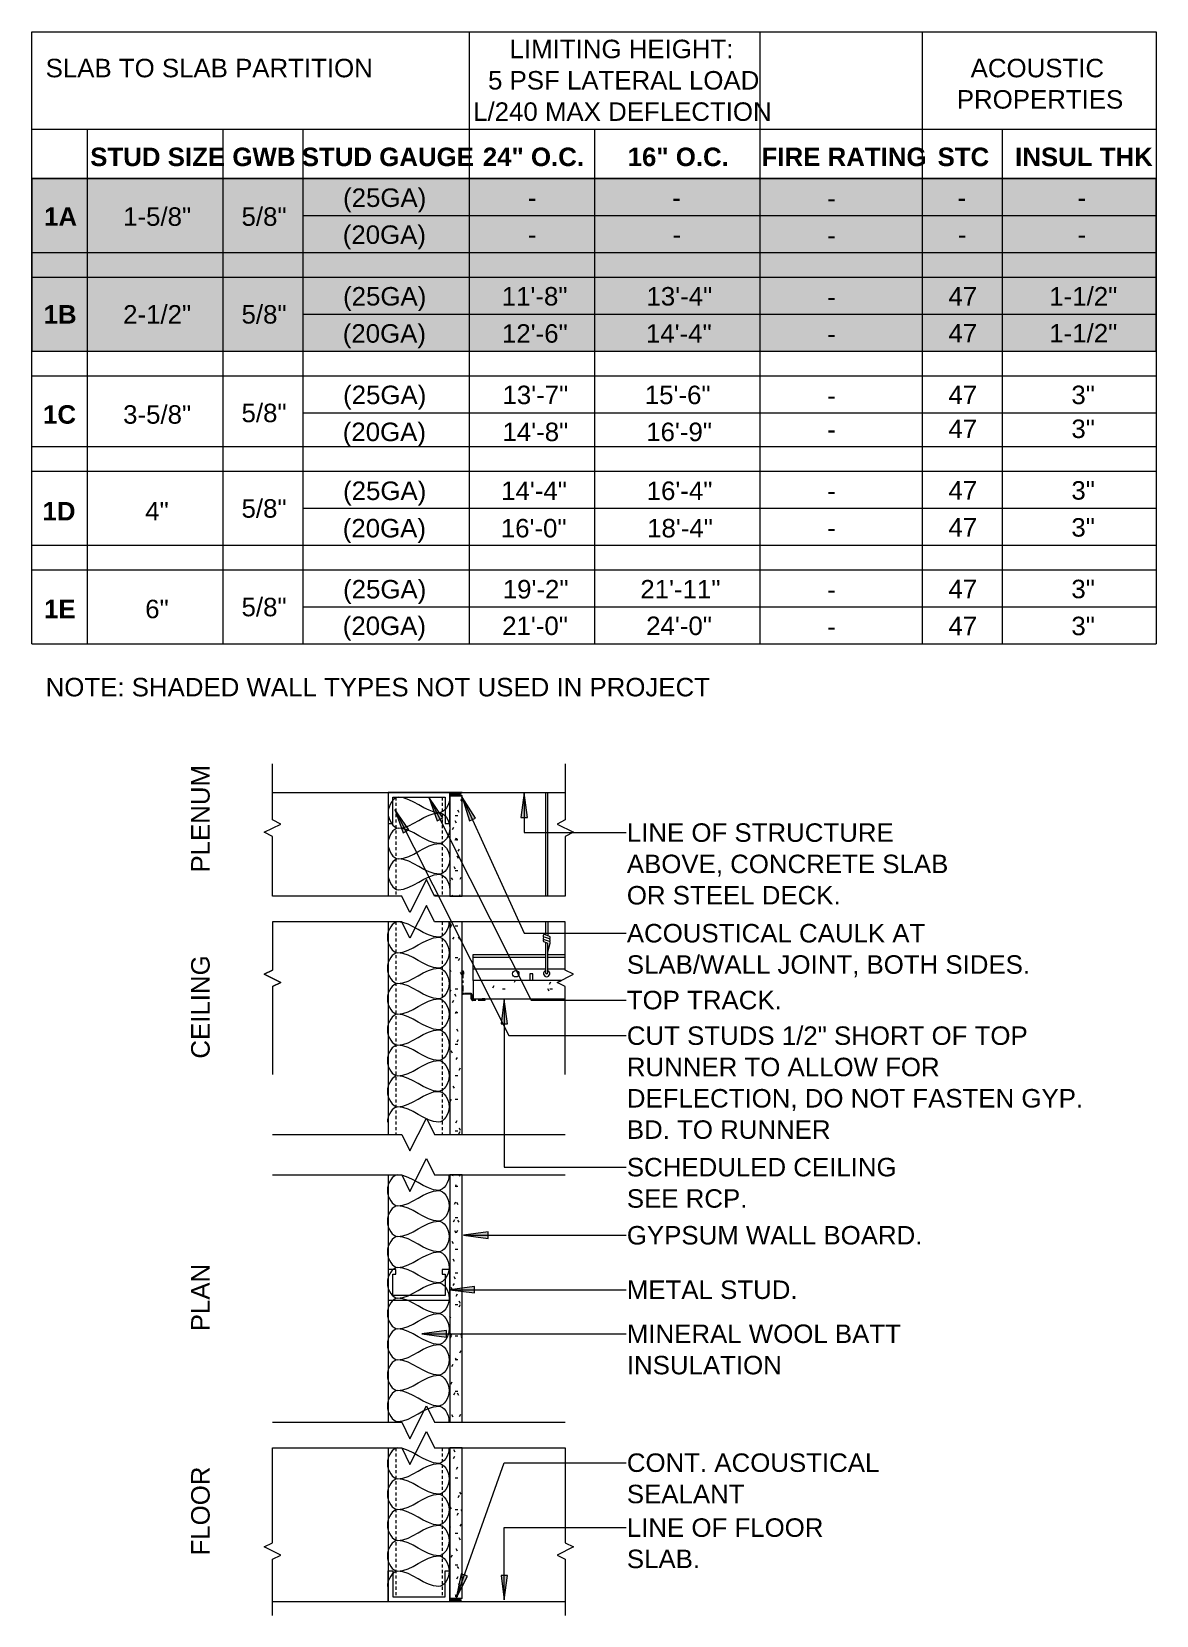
# Model space of a CAD drawing. Header units: inches. Extents: x 21 to 163, y 122 to 301.
# Drawn here: x 21.2 to 66.8, y 195.4 to 259.6 of the extents above; entities that cross this region are included whole.
import ezdxf

# ---------------------------------------------------------------- set-up
doc = ezdxf.new("R2010")
doc.units = ezdxf.units.IN
doc.header["$MEASUREMENT"] = 0
doc.linetypes.add('Center 1_4_', pattern=[0.53125, 0.25, -0.09375, 0.09375, -0.09375])
doc.linetypes.add('Hidden 1_8_', pattern=[0.1875, 0.125, -0.0625])
for name, color, linetype, lineweight in [('A-DETL', 90, 'Continuous', 9), ('A-DETL-GENF', 92, 'Continuous', 9), ('A-DETL-HDLN', 90, 'Hidden 1_8_', 9), ('A-DETL-THIN', 151, 'Continuous', 9), ('G-ANNO-TEXT', 231, 'Continuous', 9)]:
    doc.layers.add(name, color=color, linetype=linetype, lineweight=lineweight)
doc.styles.add('Swis721 Lt BT', font='swissl.ttf', dxfattribs={"height": 0.75})
doc.styles.add('Swis721 Lt BT_B', font='', dxfattribs={"height": 0.75})
doc.styles.get('Swis721 Lt BT_B').set_extended_font_data('Swis721 Lt BT', bold=True)
pattern_1 = [(0, (0, 0), (1.28, 0.32), [0.106, -0.854, 0.106, -0.854, -5.12]), (0, (0, 0), (1.28, 0.32), [-1.92, 0.106, -1.814, 0.106, -0.854, -2.24]), (0, (0, 0), (1.28, 0.32), [-4.8, 0.106, -0.534, 0.106, -1.494]), (120, (0.48, 0.16), (-0.91712813, 0.9485125), [0.106, -0.854, 0.106, -0.854, -5.12]), (120, (0.48, 0.16), (-0.91712813, 0.9485125), [-1.92, 0.106, -1.814, 0.106, -0.854, -2.24]), (120, (0.48, 0.16), (-0.91712813, 0.9485125), [-4.8, 0.106, -0.534, 0.106, -1.494]), (240, (0.64, 0.8), (-0.36287187, -1.2685125), [0.106, -0.854, 0.106, -0.854, -5.12]), (240, (0.64, 0.8), (-0.36287187, -1.2685125), [-1.92, 0.106, -1.814, 0.106, -0.854, -2.24]), (240, (0.64, 0.8), (-0.36287187, -1.2685125), [-4.8, 0.106, -0.534, 0.106, -1.494])]

msp = doc.modelspace()

# ---------------------------------------------------------------- hatches: boundary and pattern name
at = {"layer": 'A-DETL-GENF'}
for color, points in [(9, [(66.842, 246.676), (66.842, 253.676), (21.217, 253.676), (21.217, 246.676), (63.367, 246.676)]), (7, [(38.176, 228.639), (38.66, 228.641), (38.645, 228.647), (38.632, 228.657), (38.622, 228.67), (38.616, 228.685), (38.614, 228.701), (38.616, 228.717), (38.622, 228.732), (38.632, 228.745), (38.645, 228.754), (38.66, 228.761), (38.656, 228.763), (38.176, 228.763), (38.176, 228.67)]), (7, [(38.645, 195.95), (38.66, 195.952), (38.645, 195.958), (38.632, 195.968), (38.622, 195.981), (38.616, 195.996), (38.614, 196.012), (38.616, 196.028), (38.622, 196.043), (38.632, 196.056), (38.645, 196.066), (38.66, 196.072), (38.676, 196.074), (38.176, 196.074), (38.176, 195.95), (38.632, 195.95)])]:
    msp.add_hatch(color=color, dxfattribs=at).paths.add_polyline_path(points, flags=0)
h = msp.add_hatch(dxfattribs=at)
h.set_pattern_fill('FP_1', style=0, pattern_type=2)
h.set_pattern_definition(pattern_1)
h.paths.add_polyline_path([(38.676, 224.568), (38.676, 228.639), (38.176, 228.639), (38.176, 224.568), (38.66, 224.568)], flags=0)
h = msp.add_hatch(dxfattribs=at)
h.set_pattern_fill('FP_1', style=0, pattern_type=2)
h.set_pattern_definition(pattern_1)
h.paths.add_polyline_path([(38.176, 214.894), (38.676, 214.894), (38.676, 223.52), (38.176, 223.52), (38.176, 223.088)], flags=0)
h = msp.add_hatch(dxfattribs=at)
h.set_pattern_fill('FP_2', style=0, pattern_type=2)
h.set_pattern_definition([(0, (0, 0), (2.56, 0.64), [0.106, -1.814, 0.106, -1.814, -10.24]), (0, (0, 0), (2.56, 0.64), [-3.84, 0.106, -3.734, 0.106, -1.814, -4.48]), (0, (0, 0), (2.56, 0.64), [-9.6, 0.106, -1.174, 0.106, -3.094]), (120, (0.96, 0.32), (-1.8342563, 1.897025), [0.106, -1.814, 0.106, -1.814, -10.24]), (120, (0.96, 0.32), (-1.8342563, 1.897025), [-3.84, 0.106, -3.734, 0.106, -1.814, -4.48]), (120, (0.96, 0.32), (-1.8342563, 1.897025), [-9.6, 0.106, -1.174, 0.106, -3.094]), (240, (1.28, 1.6), (-0.7257437, -2.537025), [0.106, -1.814, 0.106, -1.814, -10.24]), (240, (1.28, 1.6), (-0.7257437, -2.537025), [-3.84, 0.106, -3.734, 0.106, -1.814, -4.48]), (240, (1.28, 1.6), (-0.7257437, -2.537025), [-9.6, 0.106, -1.174, 0.106, -3.094])])
h.paths.add_polyline_path([(42.864, 220.398), (42.864, 220.893), (42.531, 221.059), (42.708, 221.148), (39.125, 221.148), (39.125, 220.398)], flags=0)
h = msp.add_hatch(dxfattribs=at)
h.set_pattern_fill('FP_1', style=0, pattern_type=2)
h.set_pattern_definition(pattern_1)
h.paths.add_polyline_path([(38.676, 203.217), (38.676, 213.253), (38.176, 213.253), (38.176, 203.217)], flags=0)
h = msp.add_hatch(dxfattribs=at)
h.set_pattern_fill('FP_1', style=0, pattern_type=2)
h.set_pattern_definition(pattern_1)
h.paths.add_polyline_path([(38.676, 196.074), (38.676, 202.175), (38.176, 202.175), (38.176, 196.074), (38.66, 196.074)], flags=0)
at = {"layer": 'G-ANNO-TEXT'}
for points in [[(41.195, 228.759), (41.063, 227.759), (41.327, 227.759)], [(37.331, 228.578), (37.663, 227.626), (37.898, 227.744)], [(38.685, 228.581), (38.979, 227.616), (39.218, 227.725)], [(35.95, 228.085), (36.283, 227.133), (36.518, 227.251)], [(40.389, 220.39), (40.258, 219.39), (40.521, 219.39)], [(38.74, 210.806), (39.74, 210.675), (39.74, 210.938)], [(38.184, 208.596), (39.184, 208.464), (39.184, 208.728)], [(37.049, 206.809), (38.049, 206.677), (38.049, 206.94)], [(38.434, 196.083), (38.894, 196.981), (38.645, 197.069)], [(40.389, 196.008), (40.521, 197.008), (40.258, 197.008)]]:
    msp.add_hatch(color=7, dxfattribs=at).paths.add_polyline_path(points, flags=0)

# ---------------------------------------------------------------- linework, layer by layer
at = {"layer": 'A-DETL', "lineweight": 18}
for p, q in [((66.842, 253.676), (21.217, 253.676)), ((21.217, 253.676), (21.217, 246.676)), ((66.842, 246.676), (66.842, 253.676)), ((21.217, 246.676), (66.842, 246.676))]:
    msp.add_line(p, q, dxfattribs=at)
at = {"layer": 'A-DETL'}
for p, q in [((30.988, 227.654), (30.988, 229.935)), ((42.864, 229.935), (42.864, 227.654)), ((30.988, 228.763), (42.864, 228.763)), ((38.176, 228.763), (35.676, 228.763)), ((35.676, 228.763), (35.676, 227.513)), ((38.176, 228.763), (38.176, 228.639)), ((38.676, 228.763), (38.176, 228.763)), ((38.176, 227.513), (38.176, 228.763)), ((42.062, 228.763), (42.062, 224.568)), ((42.157, 224.568), (42.157, 228.763)), ((35.676, 228.639), (35.676, 224.568)), ((35.864, 227.513), (35.864, 228.575)), ((35.864, 228.575), (37.989, 228.575)), ((37.989, 228.575), (37.989, 227.513)), ((38.176, 228.639), (38.676, 228.639)), ((38.676, 228.639), (38.176, 228.639)), ((38.176, 228.639), (38.176, 224.568)), ((38.676, 224.568), (38.676, 228.639)), ((30.655, 227.154), (31.322, 227.487)), ((31.322, 227.487), (30.988, 227.654)), ((35.676, 227.513), (35.864, 227.513)), ((37.989, 227.513), (38.176, 227.513)), ((42.864, 227.654), (42.531, 227.487)), ((42.531, 227.487), (43.197, 227.154)), ((30.988, 226.987), (30.655, 227.154)), ((30.988, 224.568), (30.988, 226.987)), ((43.197, 227.154), (42.864, 226.987)), ((42.864, 226.987), (42.864, 224.568)), ((37.231, 225.235), (36.564, 223.901)), ((37.564, 224.568), (37.231, 225.235)), ((36.231, 224.568), (30.988, 224.568)), ((36.564, 223.901), (36.231, 224.568)), ((42.864, 224.568), (37.564, 224.568)), ((37.231, 224.186), (36.564, 222.853)), ((37.564, 223.52), (37.231, 224.186)), ((33.564, 223.52), (30.988, 223.52)), ((30.988, 223.52), (30.988, 221.559)), ((36.231, 223.52), (33.564, 223.52)), ((35.676, 223.52), (35.676, 214.894)), ((36.564, 222.853), (36.231, 223.52)), ((42.864, 223.52), (37.564, 223.52)), ((38.176, 223.52), (38.176, 214.894)), ((38.676, 214.894), (38.676, 223.52)), ((42.226, 222.932), (42.024, 223.002)), ((42.062, 223.52), (42.062, 222.989)), ((42.157, 223.52), (42.157, 222.956)), ((42.864, 221.559), (42.864, 223.52)), ((42.864, 221.559), (42.864, 223.52)), ((41.978, 222.718), (42.157, 222.652)), ((42.23, 222.826), (42.023, 222.897)), ((42.225, 222.728), (42.024, 222.793)), ((42.062, 222.687), (42.062, 221.464)), ((42.157, 222.3), (42.253, 222.659)), ((42.157, 221.464), (42.157, 222.652)), ((30.988, 221.559), (30.655, 221.393)), ((30.988, 221.559), (30.655, 221.393)), ((30.655, 221.393), (30.988, 221.559)), ((30.655, 221.393), (30.988, 221.559)), ((30.655, 221.393), (31.322, 221.059)), ((30.655, 221.393), (31.322, 221.059)), ((31.322, 221.059), (30.655, 221.393)), ((31.322, 221.059), (30.655, 221.393)), ((31.322, 221.059), (30.988, 220.893)), ((31.322, 221.059), (30.988, 220.893)), ((30.988, 220.893), (31.322, 221.059)), ((30.988, 220.893), (31.322, 221.059)), ((41.549, 221.406), (41.423, 221.406)), ((41.423, 221.406), (41.423, 221.148)), ((41.549, 221.148), (41.549, 221.406)), ((42.531, 221.059), (43.197, 221.393)), ((42.531, 221.059), (43.197, 221.393)), ((42.531, 221.059), (43.197, 221.393)), ((42.864, 220.893), (42.531, 221.059)), ((42.864, 220.893), (42.531, 221.059)), ((42.864, 220.893), (42.531, 221.059)), ((43.197, 221.393), (42.864, 221.559)), ((43.197, 221.393), (42.864, 221.559)), ((43.197, 221.393), (42.864, 221.559)), ((30.988, 220.893), (30.988, 217.327)), ((42.864, 217.327), (42.864, 220.893)), ((36.564, 214.227), (37.231, 215.56)), ((37.231, 215.56), (37.564, 214.894)), ((30.988, 214.894), (36.231, 214.894)), ((36.231, 214.894), (36.564, 214.227)), ((37.564, 214.894), (42.864, 214.894)), ((36.564, 212.587), (37.231, 213.92)), ((37.231, 213.92), (37.564, 213.253)), ((30.988, 213.253), (36.231, 213.253)), ((35.676, 213.253), (35.676, 203.217)), ((36.231, 213.253), (36.564, 212.587)), ((37.564, 213.253), (42.864, 213.253)), ((38.176, 213.253), (38.176, 203.217)), ((38.676, 203.217), (38.676, 213.253)), ((35.989, 209.418), (35.676, 209.418)), ((35.676, 209.418), (35.676, 208.168)), ((35.864, 208.355), (35.864, 209.23)), ((35.864, 209.23), (35.989, 209.23)), ((35.989, 209.23), (35.989, 209.418)), ((38.176, 209.418), (37.864, 209.418)), ((37.864, 209.418), (37.864, 209.23)), ((37.864, 209.23), (37.989, 209.23)), ((37.989, 209.23), (37.989, 208.355)), ((38.176, 208.168), (38.176, 209.418)), ((37.989, 208.355), (35.864, 208.355)), ((35.676, 208.168), (38.176, 208.168)), ((36.564, 202.55), (37.231, 203.883)), ((37.231, 203.883), (37.564, 203.217)), ((30.988, 203.217), (36.231, 203.217)), ((36.231, 203.217), (36.564, 202.55)), ((37.564, 203.217), (42.864, 203.217)), ((36.564, 201.509), (37.231, 202.842)), ((37.231, 202.842), (37.564, 202.175)), ((30.988, 198.333), (30.988, 202.175)), ((30.988, 202.175), (36.231, 202.175)), ((35.676, 202.175), (35.676, 195.947)), ((36.231, 202.175), (36.564, 201.509)), ((37.564, 202.175), (42.864, 202.175)), ((38.176, 195.947), (38.176, 202.175)), ((38.676, 196.134), (38.676, 202.175)), ((42.864, 202.175), (42.864, 198.333)), ((30.655, 198.167), (30.988, 198.333)), ((31.322, 197.833), (30.655, 198.167)), ((43.197, 198.167), (42.531, 197.833)), ((42.864, 198.333), (43.197, 198.167)), ((30.988, 197.667), (31.322, 197.833)), ((30.988, 195.385), (30.988, 197.667)), ((42.531, 197.833), (42.864, 197.667)), ((42.864, 197.667), (42.864, 195.385)), ((35.676, 195.947), (35.676, 197.197)), ((35.676, 197.197), (35.864, 197.197)), ((35.864, 197.197), (35.864, 196.134)), ((37.989, 196.134), (37.989, 197.197)), ((37.989, 197.197), (38.176, 197.197)), ((38.176, 197.197), (38.176, 195.947)), ((35.864, 196.134), (37.989, 196.134)), ((38.176, 196.074), (38.176, 195.95)), ((38.676, 196.074), (38.176, 196.074)), ((30.988, 195.947), (42.864, 195.947)), ((35.676, 195.947), (38.176, 195.947)), ((38.176, 195.95), (38.676, 195.95)), ((38.176, 195.947), (38.676, 195.947))]:
    msp.add_line(p, q, dxfattribs=at)
at = {"layer": 'A-DETL', "linetype": 'Center 1_4_'}
for p, q in [((38.676, 220.643), (38.676, 221.492)), ((38.707, 221.492), (38.707, 220.657)), ((38.739, 221.398), (38.707, 221.398)), ((38.739, 221.492), (38.739, 221.398)), ((39.011, 220.585), (38.734, 220.585)), ((39.024, 220.617), (38.747, 220.617)), ((39.051, 220.393), (39.051, 220.545)), ((39.082, 220.407), (39.082, 220.559)), ((39.582, 220.398), (39.489, 220.398)), ((39.489, 220.398), (39.489, 220.367)), ((39.582, 220.335), (39.109, 220.335)), ((39.582, 220.367), (39.122, 220.367))]:
    msp.add_line(p, q, dxfattribs=at)
at = {"layer": 'A-DETL'}
msp.add_circle((40.856, 221.414), 0.129, dxfattribs=at)
for centre, radius, start, end in [((38.676, 228.701), 0.0621, 90, 270), ((37.551, 223.97), 0.625, 73.06496, 90.05586), ((42.019, 222.947), 0.0554, 84.03624, 249.96376), ((42.016, 222.842), 0.0553, 83.05666, 244.94334), ((42.01, 222.75), 0.0454, 72, 224), ((42.193, 222.675), 0.062, 345, 59), ((42.193, 222.878), 0.0636, 305.02692, 58.97308), ((42.198, 222.775), 0.0595, 302.10067, 57.89933), ((42.11, 221.417), 0.125, 112.28444, 67.71556), ((42.11, 221.464), 0.0474, 180, 0), ((38.676, 196.012), 0.0621, 90, 270)]:
    msp.add_arc(centre, radius, start, end, dxfattribs=at)
at = {"layer": 'A-DETL', "linetype": 'Center 1_4_'}
for centre, radius, start, end in [((38.707, 221.492), 0.0312, 0, 180), ((38.734, 220.643), 0.058, 180, 270), ((38.747, 220.657), 0.04, 180, 270), ((39.011, 220.545), 0.04, 0, 90), ((39.024, 220.559), 0.058, 0, 90), ((39.109, 220.393), 0.058, 180, 270), ((39.122, 220.407), 0.04, 180, 270), ((39.582, 220.367), 0.0312, 270, 90)]:
    msp.add_arc(centre, radius, start, end, dxfattribs=at)
at = {"layer": 'A-DETL'}
for points in [[(36.093, 228.575), (35.896, 228.575), (35.456, 227.95), (35.896, 227.325), (36.093, 227.325)], [(37.759, 227.95), (37.187, 227.95), (36.665, 228.575), (36.093, 228.575)], [(38.176, 228.575), (38.176, 228.281), (37.956, 227.95), (37.759, 227.95)], [(36.093, 227.325), (36.665, 227.325), (37.187, 227.95), (37.759, 227.95)], [(37.759, 227.95), (37.956, 227.95), (38.396, 227.325), (37.956, 226.7), (37.759, 226.7)], [(36.093, 227.325), (35.896, 227.325), (35.456, 226.7), (35.896, 226.075), (36.093, 226.075)], [(37.759, 226.7), (37.187, 226.7), (36.665, 227.325), (36.093, 227.325)], [(36.093, 226.075), (36.665, 226.075), (37.187, 226.7), (37.759, 226.7)], [(37.759, 226.7), (37.956, 226.7), (38.396, 226.075), (37.956, 225.45), (37.759, 225.45)], [(36.093, 226.075), (35.896, 226.075), (35.456, 225.45), (35.896, 224.825), (36.093, 224.825)], [(37.759, 225.45), (37.187, 225.45), (36.665, 226.075), (36.093, 226.075)], [(36.093, 224.825), (36.665, 224.825), (37.187, 225.45), (37.759, 225.45)], [(37.759, 225.45), (37.956, 225.45), (38.176, 225.12), (38.176, 224.825)], [(36.064, 223.52), (35.868, 223.52), (35.427, 222.895), (35.868, 222.27), (36.064, 222.27)], [(37.731, 222.895), (37.158, 222.895), (36.637, 223.52), (36.064, 223.52)], [(38.147, 223.52), (38.147, 223.225), (37.927, 222.895), (37.731, 222.895)], [(36.064, 222.27), (36.637, 222.27), (37.158, 222.895), (37.731, 222.895)], [(37.731, 222.895), (37.927, 222.895), (38.368, 222.27), (37.927, 221.645), (37.731, 221.645)], [(36.064, 222.27), (35.868, 222.27), (35.427, 221.645), (35.868, 221.02), (36.064, 221.02)], [(37.731, 221.645), (37.158, 221.645), (36.637, 222.27), (36.064, 222.27)], [(36.064, 221.02), (36.637, 221.02), (37.158, 221.645), (37.731, 221.645)], [(37.731, 221.645), (37.927, 221.645), (38.368, 221.02), (37.927, 220.395), (37.731, 220.395)], [(36.064, 221.02), (35.868, 221.02), (35.427, 220.395), (35.868, 219.77), (36.064, 219.77)], [(37.731, 220.395), (37.158, 220.395), (36.637, 221.02), (36.064, 221.02)], [(36.064, 219.77), (36.637, 219.77), (37.158, 220.395), (37.731, 220.395)], [(37.731, 220.395), (37.927, 220.395), (38.368, 219.77), (37.927, 219.145), (37.731, 219.145)], [(36.064, 219.77), (35.868, 219.77), (35.427, 219.145), (35.868, 218.52), (36.064, 218.52)], [(37.731, 219.145), (37.158, 219.145), (36.637, 219.77), (36.064, 219.77)], [(36.064, 218.52), (36.637, 218.52), (37.158, 219.145), (37.731, 219.145)], [(37.731, 219.145), (37.927, 219.145), (38.368, 218.52), (37.927, 217.895), (37.731, 217.895)], [(36.064, 218.52), (35.868, 218.52), (35.427, 217.895), (35.868, 217.27), (36.064, 217.27)], [(37.731, 217.895), (37.158, 217.895), (36.637, 218.52), (36.064, 218.52)], [(36.064, 217.27), (36.637, 217.27), (37.158, 217.895), (37.731, 217.895)], [(37.731, 217.895), (37.927, 217.895), (38.368, 217.27), (37.927, 216.645), (37.731, 216.645)], [(36.064, 217.27), (35.868, 217.27), (35.427, 216.645), (35.868, 216.02), (36.064, 216.02)], [(37.731, 216.645), (37.158, 216.645), (36.637, 217.27), (36.064, 217.27)], [(36.064, 216.02), (36.637, 216.02), (37.158, 216.645), (37.731, 216.645)], [(37.731, 216.645), (37.927, 216.645), (38.368, 216.02), (37.927, 215.395), (37.731, 215.395)], [(36.064, 216.02), (35.868, 216.02), (35.647, 215.689), (35.647, 215.395)], [(37.731, 215.395), (37.158, 215.395), (36.637, 216.02), (36.064, 216.02)], [(36.064, 213.253), (35.868, 213.253), (35.427, 212.628), (35.868, 212.003), (36.064, 212.003)], [(37.731, 212.628), (37.158, 212.628), (36.637, 213.253), (36.064, 213.253)], [(38.147, 213.253), (38.147, 212.959), (37.927, 212.628), (37.731, 212.628)], [(36.064, 212.003), (36.637, 212.003), (37.158, 212.628), (37.731, 212.628)], [(37.731, 212.628), (37.927, 212.628), (38.368, 212.003), (37.927, 211.378), (37.731, 211.378)], [(36.064, 212.003), (35.868, 212.003), (35.427, 211.378), (35.868, 210.753), (36.064, 210.753)], [(37.731, 211.378), (37.158, 211.378), (36.637, 212.003), (36.064, 212.003)], [(36.064, 210.753), (35.868, 210.753), (35.427, 210.128), (35.868, 209.503), (36.064, 209.503)], [(36.064, 210.753), (36.637, 210.753), (37.158, 211.378), (37.731, 211.378)], [(37.731, 210.128), (37.158, 210.128), (36.637, 210.753), (36.064, 210.753)], [(37.731, 211.378), (37.927, 211.378), (38.368, 210.753), (37.927, 210.128), (37.731, 210.128)], [(36.064, 209.503), (36.637, 209.503), (37.158, 210.128), (37.731, 210.128)], [(37.731, 210.128), (37.927, 210.128), (38.368, 209.503), (37.927, 208.878), (37.731, 208.878)], [(36.064, 209.503), (35.868, 209.503), (35.427, 208.878), (35.868, 208.253), (36.064, 208.253)], [(37.731, 208.878), (37.158, 208.878), (36.637, 209.503), (36.064, 209.503)], [(36.064, 208.253), (36.637, 208.253), (37.158, 208.878), (37.731, 208.878)], [(37.731, 208.878), (37.927, 208.878), (38.368, 208.253), (37.927, 207.628), (37.731, 207.628)], [(36.064, 208.253), (35.868, 208.253), (35.427, 207.628), (35.868, 207.003), (36.064, 207.003)], [(37.731, 207.628), (37.158, 207.628), (36.637, 208.253), (36.064, 208.253)], [(36.064, 207.003), (36.637, 207.003), (37.158, 207.628), (37.731, 207.628)], [(37.731, 207.628), (37.927, 207.628), (38.368, 207.003), (37.927, 206.378), (37.731, 206.378)], [(36.064, 207.003), (35.868, 207.003), (35.427, 206.378), (35.868, 205.753), (36.064, 205.753)], [(37.731, 206.378), (37.158, 206.378), (36.637, 207.003), (36.064, 207.003)], [(36.064, 205.753), (36.637, 205.753), (37.158, 206.378), (37.731, 206.378)], [(37.731, 206.378), (37.927, 206.378), (38.368, 205.753), (37.927, 205.128), (37.731, 205.128)], [(36.064, 205.753), (35.868, 205.753), (35.427, 205.128), (35.868, 204.503), (36.064, 204.503)], [(37.731, 205.128), (37.158, 205.128), (36.637, 205.753), (36.064, 205.753)], [(36.064, 204.503), (36.637, 204.503), (37.158, 205.128), (37.731, 205.128)], [(37.731, 205.128), (37.927, 205.128), (38.368, 204.503), (37.927, 203.878), (37.731, 203.878)], [(36.064, 204.503), (35.868, 204.503), (35.427, 203.878), (35.868, 203.253), (36.064, 203.253)], [(37.731, 203.878), (37.158, 203.878), (36.637, 204.503), (36.064, 204.503)], [(36.064, 203.253), (36.637, 203.253), (37.158, 203.878), (37.731, 203.878)], [(37.731, 203.878), (37.927, 203.878), (38.147, 203.548), (38.147, 203.253)], [(36.064, 202.175), (35.868, 202.175), (35.427, 201.55), (35.868, 200.925), (36.064, 200.925)], [(37.731, 201.55), (37.158, 201.55), (36.637, 202.175), (36.064, 202.175)], [(38.147, 202.175), (38.147, 201.881), (37.927, 201.55), (37.731, 201.55)], [(36.064, 200.925), (36.637, 200.925), (37.158, 201.55), (37.731, 201.55)], [(37.731, 201.55), (37.927, 201.55), (38.368, 200.925), (37.927, 200.3), (37.731, 200.3)], [(36.064, 200.925), (35.868, 200.925), (35.427, 200.3), (35.868, 199.675), (36.064, 199.675)], [(37.731, 200.3), (37.158, 200.3), (36.637, 200.925), (36.064, 200.925)], [(36.064, 199.675), (36.637, 199.675), (37.158, 200.3), (37.731, 200.3)], [(37.731, 200.3), (37.927, 200.3), (38.368, 199.675), (37.927, 199.05), (37.731, 199.05)], [(36.064, 199.675), (35.868, 199.675), (35.427, 199.05), (35.868, 198.425), (36.064, 198.425)], [(37.731, 199.05), (37.158, 199.05), (36.637, 199.675), (36.064, 199.675)], [(36.064, 198.425), (36.637, 198.425), (37.158, 199.05), (37.731, 199.05)], [(37.731, 199.05), (37.927, 199.05), (38.368, 198.425), (37.927, 197.8), (37.731, 197.8)], [(36.064, 198.425), (35.868, 198.425), (35.427, 197.8), (35.868, 197.175), (36.064, 197.175)], [(37.731, 197.8), (37.158, 197.8), (36.637, 198.425), (36.064, 198.425)], [(36.064, 197.175), (36.637, 197.175), (37.158, 197.8), (37.731, 197.8)], [(37.731, 197.8), (37.927, 197.8), (38.368, 197.175), (37.927, 196.55), (37.731, 196.55)], [(36.064, 197.175), (35.868, 197.175), (35.647, 196.845), (35.647, 196.55)], [(37.731, 196.55), (37.158, 196.55), (36.637, 197.175), (36.064, 197.175)]]:
    msp.add_open_spline(points, degree=3, dxfattribs=at)
at = {"layer": 'A-DETL-HDLN'}
for p, q in [((35.989, 228.575), (35.989, 224.568)), ((37.864, 228.575), (37.864, 224.568)), ((35.989, 223.52), (35.989, 214.894)), ((37.864, 223.52), (37.864, 214.894)), ((35.989, 202.175), (35.989, 196.134)), ((37.864, 202.175), (37.864, 196.134))]:
    msp.add_line(p, q, dxfattribs=at)
at = {"layer": 'A-DETL-THIN'}
for p, q in [((21.217, 234.801), (21.217, 259.638)), ((21.217, 259.638), (66.842, 259.638)), ((38.967, 259.638), (38.967, 234.801)), ((50.759, 259.638), (50.759, 234.801)), ((57.342, 259.638), (57.342, 234.801)), ((66.842, 259.638), (66.842, 234.801)), ((21.217, 255.676), (66.842, 255.676)), ((23.467, 255.676), (23.467, 234.801)), ((28.967, 255.676), (28.967, 234.801)), ((32.211, 255.676), (32.211, 234.801)), ((44.05, 255.676), (44.05, 234.801)), ((60.592, 255.676), (60.592, 234.801)), ((66.842, 255.676), (66.842, 234.801)), ((21.217, 253.676), (66.842, 253.676)), ((25.967, 253.676), (54.717, 253.676)), ((32.211, 252.176), (66.842, 252.176)), ((21.217, 250.676), (66.842, 250.676)), ((21.217, 249.676), (66.842, 249.676)), ((32.211, 248.176), (66.842, 248.176)), ((21.217, 246.676), (66.842, 246.676)), ((21.217, 245.676), (66.842, 245.676)), ((32.211, 244.176), (66.842, 244.176)), ((21.217, 242.801), (66.842, 242.801)), ((21.217, 241.801), (66.842, 241.801)), ((32.211, 240.301), (66.842, 240.301)), ((21.217, 238.801), (66.842, 238.801)), ((21.217, 237.801), (66.842, 237.801)), ((32.211, 236.301), (66.842, 236.301)), ((21.217, 234.801), (66.842, 234.801)), ((38.176, 228.639), (38.176, 224.568)), ((38.676, 224.568), (38.676, 228.639)), ((38.176, 224.568), (38.676, 224.568)), ((38.176, 223.52), (38.176, 214.894)), ((38.676, 223.52), (38.176, 223.52)), ((38.676, 214.894), (38.676, 223.52)), ((39.128, 222.192), (42.062, 222.192)), ((39.128, 221.148), (39.128, 222.192)), ((39.128, 222.092), (42.062, 222.092)), ((42.157, 222.192), (42.864, 222.192)), ((42.157, 222.092), (42.864, 222.092)), ((39.125, 221.148), (39.125, 220.398)), ((42.708, 221.148), (39.125, 221.148)), ((39.128, 221.619), (42.062, 221.619)), ((42.157, 221.619), (42.864, 221.619)), ((42.531, 221.059), (42.708, 221.148)), ((42.864, 220.893), (42.531, 221.059)), ((39.125, 220.398), (42.864, 220.398)), ((42.864, 220.398), (42.864, 220.893)), ((38.176, 214.894), (38.676, 214.894)), ((38.176, 213.253), (38.176, 203.217)), ((38.676, 213.253), (38.176, 213.253)), ((38.676, 203.217), (38.676, 213.253)), ((38.176, 203.217), (38.676, 203.217)), ((38.176, 202.175), (38.176, 196.074)), ((38.676, 202.175), (38.176, 202.175)), ((38.676, 196.074), (38.676, 202.175))]:
    msp.add_line(p, q, dxfattribs=at)
at = {"layer": 'G-ANNO-TEXT', "color": 7}
for p, q in [((41.195, 228.759), (41.063, 227.759)), ((41.327, 227.759), (41.195, 228.759)), ((41.195, 228.759), (41.195, 227.143)), ((37.331, 228.578), (37.663, 227.626)), ((37.898, 227.744), (37.331, 228.578)), ((37.331, 228.578), (41.477, 220.348)), ((38.685, 228.581), (38.979, 227.616)), ((39.218, 227.725), (38.685, 228.581)), ((38.685, 228.581), (41.195, 223.061)), ((35.95, 228.085), (36.283, 227.133)), ((36.518, 227.251), (35.95, 228.085)), ((35.95, 228.085), (40.576, 218.904)), ((37.663, 227.626), (37.898, 227.744)), ((38.979, 227.616), (39.218, 227.725)), ((41.063, 227.759), (41.327, 227.759)), ((36.283, 227.133), (36.518, 227.251)), ((41.195, 227.143), (45.331, 227.143)), ((41.195, 223.061), (45.331, 223.061)), ((40.389, 220.39), (40.258, 219.39)), ((40.521, 219.39), (40.389, 220.39)), ((40.389, 220.39), (40.389, 213.569)), ((41.477, 220.348), (45.331, 220.348)), ((40.258, 219.39), (40.521, 219.39)), ((40.576, 218.904), (45.331, 218.904)), ((40.389, 213.569), (45.331, 213.569)), ((39.74, 210.938), (38.74, 210.806)), ((38.74, 210.806), (39.74, 210.675)), ((38.74, 210.806), (45.331, 210.806)), ((39.74, 210.675), (39.74, 210.938)), ((39.184, 208.728), (38.184, 208.596)), ((38.184, 208.596), (39.184, 208.464)), ((38.184, 208.596), (45.331, 208.596)), ((39.184, 208.464), (39.184, 208.728)), ((38.049, 206.94), (37.049, 206.809)), ((38.049, 206.677), (38.049, 206.94)), ((37.049, 206.809), (38.049, 206.677)), ((37.049, 206.809), (45.331, 206.809)), ((38.434, 196.083), (40.389, 201.579)), ((40.389, 201.579), (45.331, 201.579)), ((40.389, 198.945), (45.331, 198.945)), ((40.389, 196.008), (40.389, 198.945)), ((38.645, 197.069), (38.434, 196.083)), ((38.434, 196.083), (38.894, 196.981)), ((38.894, 196.981), (38.645, 197.069)), ((40.521, 197.008), (40.258, 197.008)), ((40.258, 197.008), (40.389, 196.008)), ((40.389, 196.008), (40.521, 197.008))]:
    msp.add_line(p, q, dxfattribs=at)

# ---------------------------------------------------------------- texts
at = {"layer": 'G-ANNO-TEXT', "color": 7, "char_height": 0.75, "attachment_point": 1}
for s, insert, width, style in [('LIMITING HEIGHT:', (40.607, 259.311), 10.47875, 'Swis721 Lt BT'), ('SLAB TO SLAB PARTITION', (21.783, 258.537), 15.15, 'Swis721 Lt BT'), ('ACOUSTIC ', (59.31, 258.537), 6.565, 'Swis721 Lt BT'), ('5 PSF LATERAL LOAD', (39.732, 258.04), 12.625, 'Swis721 Lt BT'), ('PROPERTIES', (58.748, 257.266), 7.54975, 'Swis721 Lt BT'), ('L/240 MAX DEFLECTION', (39.127, 256.769), 14.06425, 'Swis721 Lt BT'), ('STUD SIZE', (23.592, 254.934), 6.464, 'Swis721 Lt BT_B'), ('GWB', (29.358, 254.934), 2.9795, 'Swis721 Lt BT_B'), ('STUD GAUGE', (32.174, 254.934), 8.282, 'Swis721 Lt BT_B'), ('24" O.C.', (39.519, 254.934), 4.848, 'Swis721 Lt BT_B'), ('16" O.C.', (45.394, 254.934), 4.848, 'Swis721 Lt BT_B'), ('FIRE RATING', (50.828, 254.934), 7.75175, 'Swis721 Lt BT_B'), ('STC', (57.968, 254.934), 2.424, 'Swis721 Lt BT_B'), ('INSUL THK', (61.113, 254.934), 6.59025, 'Swis721 Lt BT_B'), ('(25GA)', (33.85, 253.277), 3.91375, 'Swis721 Lt BT'), ('1-5/8"', (24.927, 252.511), 3.20675, 'Swis721 Lt BT'), ('5/8"', (29.731, 252.511), 2.09575, 'Swis721 Lt BT'), ('-', (41.348, 253.277), 0.42925, 'Swis721 Lt BT'), ('-', (47.2, 253.277), 0.42925, 'Swis721 Lt BT'), ('-', (53.492, 253.253), 0.42925, 'Swis721 Lt BT'), ('-', (58.782, 253.277), 0.42925, 'Swis721 Lt BT'), ('-', (63.645, 253.277), 0.42925, 'Swis721 Lt BT'), ('1A', (21.72, 252.511), 1.515, 'Swis721 Lt BT_B'), ('(20GA)', (33.837, 251.777), 3.91375, 'Swis721 Lt BT'), ('-', (41.348, 251.777), 0.42925, 'Swis721 Lt BT'), ('-', (47.221, 251.777), 0.42925, 'Swis721 Lt BT'), ('-', (53.492, 251.753), 0.42925, 'Swis721 Lt BT'), ('-', (58.787, 251.777), 0.42925, 'Swis721 Lt BT'), ('-', (63.645, 251.777), 0.42925, 'Swis721 Lt BT'), ('(25GA)', (33.85, 249.277), 3.91375, 'Swis721 Lt BT'), ('1-1/2"', (62.5, 249.277), 3.20675, 'Swis721 Lt BT'), ('11\'-8"', (40.286, 249.277), 3.00475, 'Swis721 Lt BT'), ('13\'-4"', (46.158, 249.277), 3.00475, 'Swis721 Lt BT'), ('-', (53.492, 249.253), 0.42925, 'Swis721 Lt BT'), ('47', (58.409, 249.277), 1.3635, 'Swis721 Lt BT'), ('1B', (21.699, 248.544), 1.5655, 'Swis721 Lt BT_B'), ('2-1/2"', (24.927, 248.544), 3.20675, 'Swis721 Lt BT'), ('5/8"', (29.731, 248.544), 2.09575, 'Swis721 Lt BT'), ('(20GA)', (33.837, 247.769), 3.91375, 'Swis721 Lt BT'), ('12\'-6"', (40.296, 247.769), 3.00475, 'Swis721 Lt BT'), ('14\'-4"', (46.137, 247.769), 3.00475, 'Swis721 Lt BT'), ('47', (58.409, 247.777), 1.3635, 'Swis721 Lt BT'), ('1-1/2"', (62.5, 247.777), 3.20675, 'Swis721 Lt BT'), ('-', (53.492, 247.753), 0.42925, 'Swis721 Lt BT'), ('(25GA)', (33.85, 245.276), 3.91375, 'Swis721 Lt BT'), ('13\'-7"', (40.316, 245.276), 3.00475, 'Swis721 Lt BT'), ('15\'-6"', (46.09, 245.276), 3.00475, 'Swis721 Lt BT'), ('-', (53.492, 245.253), 0.42925, 'Swis721 Lt BT'), ('47', (58.409, 245.277), 1.3635, 'Swis721 Lt BT'), ('3"', (63.396, 245.276), 1.03525, 'Swis721 Lt BT'), ('1C', (21.678, 244.482), 1.616, 'Swis721 Lt BT_B'), ('3-5/8"', (24.927, 244.482), 3.20675, 'Swis721 Lt BT'), ('5/8"', (29.731, 244.544), 2.09575, 'Swis721 Lt BT'), ('(20GA)', (33.837, 243.776), 3.91375, 'Swis721 Lt BT'), ('14\'-8"', (40.316, 243.776), 3.00475, 'Swis721 Lt BT'), ('16\'-9"', (46.148, 243.776), 3.00475, 'Swis721 Lt BT'), ('47', (58.409, 243.902), 1.3635, 'Swis721 Lt BT'), ('3"', (63.396, 243.901), 1.03525, 'Swis721 Lt BT'), ('-', (53.492, 243.878), 0.42925, 'Swis721 Lt BT'), ('(25GA)', (33.85, 241.386), 3.91375, 'Swis721 Lt BT'), ('14\'-4"', (40.263, 241.386), 3.00475, 'Swis721 Lt BT'), ('16\'-4"', (46.166, 241.386), 3.00475, 'Swis721 Lt BT'), ('-', (53.492, 241.378), 0.42925, 'Swis721 Lt BT'), ('47', (58.409, 241.402), 1.3635, 'Swis721 Lt BT'), ('3"', (63.396, 241.401), 1.03525, 'Swis721 Lt BT'), ('1D', (21.657, 240.557), 1.64125, 'Swis721 Lt BT_B'), ('4"', (25.823, 240.557), 1.03525, 'Swis721 Lt BT'), ('5/8"', (29.731, 240.669), 2.09575, 'Swis721 Lt BT'), ('(20GA)', (33.837, 239.869), 3.91375, 'Swis721 Lt BT'), ('16\'-0"', (40.249, 239.869), 3.00475, 'Swis721 Lt BT'), ('18\'-4"', (46.184, 239.869), 3.00475, 'Swis721 Lt BT'), ('47', (58.409, 239.902), 1.3635, 'Swis721 Lt BT'), ('3"', (63.396, 239.901), 1.03525, 'Swis721 Lt BT'), ('-', (53.492, 239.878), 0.42925, 'Swis721 Lt BT'), ('(25GA)', (33.85, 237.392), 3.91375, 'Swis721 Lt BT'), ('19\'-2"', (40.328, 237.392), 3.00475, 'Swis721 Lt BT'), ('21\'-11"', (45.91, 237.392), 3.6865, 'Swis721 Lt BT'), ('47', (58.409, 237.402), 1.3635, 'Swis721 Lt BT'), ('3"', (63.396, 237.401), 1.03525, 'Swis721 Lt BT'), ('1E', (21.72, 236.59), 1.515, 'Swis721 Lt BT_B'), ('6"', (25.823, 236.59), 1.03525, 'Swis721 Lt BT'), ('5/8"', (29.731, 236.669), 2.09575, 'Swis721 Lt BT'), ('-', (53.492, 237.378), 0.42925, 'Swis721 Lt BT'), ('(20GA)', (33.837, 235.908), 3.91375, 'Swis721 Lt BT'), ('21\'-0"', (40.304, 235.908), 3.00475, 'Swis721 Lt BT'), ('24\'-0"', (46.147, 235.908), 3.00475, 'Swis721 Lt BT'), ('47', (58.409, 235.902), 1.3635, 'Swis721 Lt BT'), ('3"', (63.396, 235.901), 1.03525, 'Swis721 Lt BT'), ('-', (53.492, 235.878), 0.42925, 'Swis721 Lt BT'), ('NOTE: SHADED WALL TYPES NOT USED IN PROJECT', (21.783, 233.419), 31.0575, 'Swis721 Lt BT'), ('LINE OF STRUCTURE', (45.362, 227.518), 12.39775, 'Swis721 Lt BT'), ('ABOVE, CONCRETE SLAB', (45.362, 226.247), 14.9985, 'Swis721 Lt BT'), ('OR STEEL DECK.', (45.362, 224.976), 9.999, 'Swis721 Lt BT'), ('ACOUSTICAL CAULK AT ', (45.362, 223.436), 14.2915, 'Swis721 Lt BT'), ('SLAB/WALL JOINT, BOTH SIDES.', (45.362, 222.165), 18.96275, 'Swis721 Lt BT'), ('TOP TRACK.', (45.362, 220.723), 7.171, 'Swis721 Lt BT'), ('CUT STUDS 1/2" SHORT OF TOP ', (45.362, 219.279), 19.11425, 'Swis721 Lt BT'), ('RUNNER TO ALLOW FOR ', (45.362, 218.008), 15.049, 'Swis721 Lt BT'), ('DEFLECTION, DO NOT FASTEN GYP. ', (45.362, 216.738), 21.74025, 'Swis721 Lt BT'), ('BD. TO RUNNER', (45.362, 215.467), 9.6455, 'Swis721 Lt BT'), ('SCHEDULED CEILING', (45.362, 213.944), 12.726, 'Swis721 Lt BT'), ('SEE RCP.', (45.362, 212.673), 5.555, 'Swis721 Lt BT'), ('GYPSUM WALL BOARD.', (45.362, 211.181), 13.8875, 'Swis721 Lt BT'), ('METAL STUD.', (45.362, 208.971), 7.979, 'Swis721 Lt BT'), ('MINERAL WOOL BATT', (45.362, 207.184), 12.80175, 'Swis721 Lt BT'), ('INSULATION', (45.362, 205.913), 7.24675, 'Swis721 Lt BT'), ('CONT. ACOUSTICAL ', (45.362, 201.954), 12.19575, 'Swis721 Lt BT'), ('SEALANT', (45.362, 200.683), 5.4035, 'Swis721 Lt BT'), ('LINE OF FLOOR', (45.362, 199.32), 9.31725, 'Swis721 Lt BT'), ('SLAB.', (45.362, 198.05), 3.434, 'Swis721 Lt BT')]:
    msp.add_mtext(s, dxfattribs=dict(at, insert=insert, width=width, style=style))
at = {"layer": 'G-ANNO-TEXT', "color": 7, "char_height": 0.75, "attachment_point": 1, "rotation": 90, "style": 'Swis721 Lt BT'}
for s, insert, width in [('PLENUM', (27.687, 225.52), 5.12575), ('CEILING', (27.687, 217.972), 4.82275), ('PLAN', (27.687, 206.91), 3.15625), ('FLOOR', (27.687, 197.813), 4.21675)]:
    msp.add_mtext(s, dxfattribs=dict(at, insert=insert, width=width))

doc.saveas('drawing.dxf')
